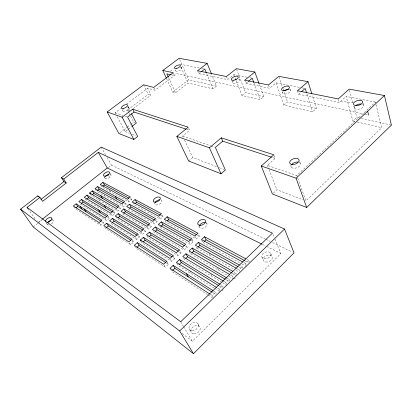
<?xml version="1.0" encoding="UTF-8"?>
<svg xmlns="http://www.w3.org/2000/svg" width="412" height="412" viewBox="0 0 412 412"><rect width="100%" height="100%" fill="white"/><g stroke="black" fill="none" stroke-linecap="round" stroke-linejoin="round"><path stroke-width="0.31" stroke-dasharray="2.06 1.54" d="M182.176 333.483L192.373 341.306L280.938 253.524L274.644 238.393M221.955 290.965L223.206 289.744M234.366 278.888L235.185 278.09M213.112 297.165L212.273 295.584L215.672 292.288L213.514 290.918M219.879 290.599L219.055 289.013L222.413 285.753L220.219 284.409M226.564 284.105L225.755 282.514L229.082 279.295L226.868 277.982M233.171 277.688L232.383 276.091L235.669 272.909L234.001 271.951M239.707 271.343L238.939 269.742L242.184 266.595L240.505 265.663M246.165 265.071L245.418 263.464L248.627 260.353L246.932 259.447M376.022 104.581L381.723 127.679L305.91 200.871L297.66 177.933M274.026 155.391L275.159 158.393L267.419 165.367L296.789 175.517L375.409 102.088L375.868 103.958M375.409 102.088L346.116 96.413L352.929 121.056L356.844 117.405L360.613 118.249M273.295 193.13L276.916 189.762L302.949 199.738M189.35 251.382L190.689 253.9L191.575 253.086M196.364 247.205L196.89 248.215L197.77 247.411M201.741 240.057L203.028 242.591L203.899 241.793M134.58 245.784L136.001 248.158L165.33 267.192L168.508 264.303L166.814 261.321M140.961 240.953L142.078 242.859L171.675 261.424L174.822 258.566L173.158 255.579M147.002 235.7L148.099 237.611L177.953 255.723L181.069 252.891L179.441 249.899M153.522 231.456L154.057 232.414L184.169 250.074L187.249 247.272L185.652 244.275M158.373 224.391L159.964 227.264L190.318 244.486L193.372 241.715L191.807 238.708M165.032 220.729L165.809 222.166L196.406 238.955L199.429 236.21L197.894 233.197M297.459 90.758L298.576 94.183L339.303 102.557L346.116 96.413M244.718 80.201L245.907 83.353L269.623 88.23L276.086 82.843L283.811 105.142L312.595 111.77L316.401 108.382L312.234 95.028M104.792 227.259L105.467 228.346L130.589 244.646L133.606 242.029L131.917 239.202M111.245 223.515L136.614 239.429L139.606 236.843L137.943 234.006M115.669 216.552L116.972 218.731L142.583 234.263L145.544 231.698L143.912 228.861M122.647 213.988L148.495 229.149L151.425 226.61L150.359 224.71M128.271 209.286L154.351 224.082L157.255 221.563L155.942 219.189M132.602 202.441L133.849 204.625L160.15 219.06L163.028 216.568L161.998 214.662M283.811 105.142L287.535 101.944L316.401 108.382M298.576 94.183L300.94 92.149M236.148 80.613L241.916 95.502L260.168 99.699L263.819 96.65L259.22 84.038M188.608 160.984L192.749 157.518L217.047 166.824M73.666 206.515L74.984 208.565L100.801 225.318L103.675 222.933L102.341 220.78M80.443 204.192L106.533 220.559L109.381 218.195L108.068 216.037M85.217 198.826L85.856 199.856L112.213 215.842L115.036 213.498L113.418 210.8M90.28 194.011L91.227 195.556L117.842 211.171L120.639 208.848L119.367 206.685M95.306 189.226L96.547 191.286L123.425 206.536L126.196 204.234L125.253 202.606M100.6 184.993L101.831 187.058L128.956 201.942L131.701 199.66L130.161 196.951M241.916 95.502L245.5 92.561L263.819 96.65M245.907 83.353L247.854 81.772M183.18 137.222L182.634 136.058L189.695 130.321L188.732 128.22M197.544 70.756L198.769 73.655L227.64 79.593L233.841 74.66L237.518 75.37M166.566 78.641L172.731 92.051L175.512 92.767L188.037 83.095L213.004 88.843L216.48 86.087L211.696 74.443M38.841 221.986L41.864 219.601M33.228 226.955L37.77 223.366M38.275 222.964L42.312 219.776M108.423 167.54L111.446 165.15L265.055 238.955M198.769 73.655L200.773 72.115M117.183 116.611L125.181 131.634L127.715 129.677M128.22 129.286L131.763 126.551M119.851 132.762L126.767 127.437M127.262 127.056L130.228 124.769M130.722 124.393L133.689 122.106L134.739 122.477M172.731 92.051L188.567 79.861L216.48 86.087M126.561 104.112L147.65 88.271L155.046 90.223L176.846 73.712L364.594 114.17M133.148 108.644L150.967 95.12L147.65 88.271M128.884 112.826L127.468 110.097L148.258 94.369L150.967 95.12M115.7 113.83L115.108 112.718L120.587 108.603M170.465 71.137L173.55 68.814M340.673 101.321L353.79 102.84M179.73 64.179L199.135 67.939M201.643 68.423L204.146 68.907M238.131 75.494L247.324 77.271M249.775 77.75L252.226 78.223M276.086 82.843L301.481 87.766M302.099 87.885L305.199 88.482M365.171 114.294L368.627 115.041M171.541 74.871L174.461 75.52L173.2 72.708M361.242 118.388L391.4 125.114M352.929 121.056L354.809 121.483M357.312 122.06L381.723 127.679M186.641 129.316L189.695 130.321M272.718 157.595L275.159 158.393M127.468 110.097L130.094 110.962M115.108 112.718L122.817 115.386M125.191 116.205L126.968 116.817M182.634 136.058L210.527 145.704M211.135 145.91L214.77 147.166M125.181 131.634L129.347 133.231M132.324 134.369L135.893 135.739M219.416 167.736L224.154 169.548M265.632 239.233L270.272 241.463M272.589 242.575L292.299 252.046M262.475 244.424L265.936 246.134M266.512 246.417L280.938 253.524M130.032 198.759L131.701 199.66M160.783 215.352L163.028 216.568M197.194 235.005L199.429 236.21M245.032 260.822L248.415 262.65M243.729 262.547L245.418 263.464M203.028 242.591L241.288 263.587M241.854 263.896L246.355 266.363M124.532 203.307L126.196 204.234M155.025 220.322L157.255 221.563M191.153 240.479L193.372 241.715M239.218 267.295L242.024 268.861M236.854 268.567L238.939 269.742M196.89 248.215L234.176 269.371M235.793 270.287L238.914 272.059M118.429 207.571L120.639 208.848M149.216 225.333L151.425 226.61M185.601 246.325L187.249 247.272M232.213 273.213L236.112 275.463M230.746 275.139L232.383 276.091M190.689 253.9L228.506 276.086M229.051 276.406L233.413 278.965M112.862 212.206L115.036 213.498M143.901 230.72L145.544 231.698M179.431 251.917L181.069 252.891M225.699 279.516L229.015 281.494M224.133 281.535L225.755 282.514M221.955 282.416L184.422 259.648L183.052 257.129M222.495 282.74L226.827 285.367M107.228 216.867L109.381 218.195M137.433 235.504L139.606 236.843M173.2 257.567L174.822 258.566M219.169 285.923L222.418 287.931M217.428 287.998L219.055 289.013M214.204 288.112L178.087 265.452L176.413 262.439M214.75 288.452L219.617 291.505M101.527 221.563L103.675 222.933M131.995 241.005L133.606 242.029M166.366 262.933L168.508 264.303M212.489 292.36L215.723 294.426M210.13 294.204L212.273 295.584M207.535 294.58L171.691 271.317L170.264 268.815M208.07 294.93L212.35 297.706M27.779 208.426L34.963 218.679M47.2 224.365L45.454 221.836A3.641 1.777 -33.4 0 0 45.747 222.202M51.675 218.087L53.4 220.621M99.457 223.165L100.801 225.318M104.88 217.866L106.533 220.559M98.427 198.435L99.699 200.526M129.45 242.761L130.589 244.646M110.586 213.143L112.213 215.842M104.483 195.097L105.106 196.143M180.698 321.751L183.294 326.098M183.618 326.639L192.373 341.306M116.241 208.467L117.842 211.171M135.497 237.539L136.614 239.429M189.422 329.312L191.276 332.453M109.237 189.7L110.468 191.796M103.932 176.001L105.431 178.561M104.488 177.242L105.086 178.267M121.844 203.827L123.425 206.536M108.207 174.812L109.695 177.381M140.935 231.426L142.583 234.263M109.736 172.71L110.916 174.76M127.71 199.774L128.956 201.942M197.971 323.672L199.784 326.829M163.904 264.71L165.33 267.192M101.187 147.125L105.544 154.773M107.094 157.502L111.446 165.15M146.878 226.306L148.495 229.149M170.274 258.937L171.675 261.424M152.759 221.234L154.351 224.082M176.583 253.231L177.953 255.723M158.852 216.681L160.15 219.06M189.803 270.787L191.477 273.851M153.588 201.571L155.108 204.367M182.552 247.076L184.169 250.074M215.672 292.288L216.228 293.344M188.737 241.483L190.318 244.486M122.091 109.412L122.967 111.085M210.856 273.898L212.206 276.503M129.167 113.372L130.295 115.556M130.578 116.102L133.689 122.106M128.153 106.306L129.018 107.985M194.855 235.947L196.406 238.955M127.741 106.394L129.801 110.39M222.413 285.753L223.232 287.344M217.629 268.238L218.69 270.329M209.291 253.421L210.594 255.991M198.8 226.008L199.305 227.002M229.082 279.295L229.875 280.886M206.515 222.727L207.004 223.726M235.669 272.909L236.447 274.505M143.603 84.805L148.258 94.369M153.702 87.411L155.046 90.223M242.184 266.595L242.946 268.197M184.55 140.121L192.749 157.518M248.627 260.353L249.368 261.96M168.436 77.281L175.512 92.767M175.182 69.752L175.682 70.864M261.95 257.139L263.381 260.384M181.187 67.068L181.682 68.186M180.986 67.043L188.037 83.095M179.647 59.462L188.567 79.861M270.777 253.447L272.178 256.712M206.711 73.691L213.004 88.843M272.95 234.325L274.402 237.812M226.43 76.539L227.64 79.593M231.807 80.752L232.615 82.812M267.419 165.367L268.109 167.148M269.036 169.533L276.916 189.762M233.841 74.66L235.916 80.021M236.591 69.273L245.5 92.561M239.006 78.78L239.403 79.815M253.993 82.997L260.168 99.699M290.656 165.48L291.227 167.066M296.789 175.517L297.438 177.33M268.459 84.954L269.623 88.23M299.637 161.633L300.446 163.925M282.333 91.768L282.714 92.885M279.017 76.982L282.756 87.936M282.962 88.549L287.535 101.944M290.017 88.879L290.584 90.568M306.95 93.998L312.595 111.77M338.437 99.534L339.303 102.557M353.996 106.038L354.5 107.892M349.51 90.362L352.842 102.655M353.841 106.342L356.844 117.405M363.111 103.211L363.667 105.348M51.974 220.013A3.631 1.782 -33.5 0 1 53.447 221.398A3.631 1.782 -33.5 0 1 51.031 224.149M48.621 224.993A3.631 1.782 -33.5 0 1 47.262 223.289M206.093 222.712A4.197 2.58 -26.6 0 1 204.429 227.63A4.197 2.58 -26.6 0 1 199.238 226.301M161.128 200A3.821 2.127 -28.4 0 1 159.274 204.295A3.821 2.127 -28.4 0 1 154.876 203.255M110.04 174.317A3.404 1.663 -29.7 0 1 110.622 176.434A3.404 1.663 -29.7 0 1 106.862 178.69A3.404 1.663 -29.7 0 1 105.003 177.345M289.276 89.492A4.12 1.972 -19.7 0 1 289.796 92.134A4.12 1.972 -19.7 0 1 284.558 94.049A4.12 1.972 -19.7 0 1 283.152 91.727M127.911 107.352A3.425 1.442 -27.1 0 1 128.297 109.432A3.425 1.442 -27.1 0 1 123.894 111.395A3.425 1.442 -27.1 0 1 123.528 109.304M299.648 162.658A4.908 2.838 -18.8 0 1 296.64 167.844A4.908 2.838 -18.8 0 1 291.088 165.578M180.446 67.712A3.286 1.324 -24.5 0 1 181.156 69.453A3.286 1.324 -24.5 0 1 176.908 71.348A3.286 1.324 -24.5 0 1 176.218 69.602M238.517 79.3A3.718 1.658 -22.2 0 1 238.45 81.818A3.718 1.658 -22.2 0 1 233.496 83.342A3.718 1.658 -22.2 0 1 233.589 80.819M362.709 104.349A4.759 2.441 -15.5 0 1 362.55 107.609A4.759 2.441 -15.5 0 1 356.643 109.257A4.759 2.441 -15.5 0 1 354.794 106.553M265.627 262.011A4.764 3.301 -22.2 0 0 272.368 257.557A4.764 3.301 -22.2 0 0 265.369 256.13A4.764 3.301 -22.2 0 0 265.627 262.011M194.016 333.849A5.099 3.718 -33.6 0 0 200.175 327.72A5.099 3.718 -33.6 0 0 192.44 327.416A5.099 3.718 -33.6 0 0 194.016 333.849M192.167 330.702A5.119 3.713 -33.4 0 0 198.363 324.563A5.119 3.713 -33.4 0 0 190.602 324.28A5.119 3.713 -33.4 0 0 192.167 330.702M264.19 258.762A4.784 3.291 -22.2 0 0 270.967 254.292A4.784 3.291 -22.2 0 0 263.948 252.886A4.784 3.291 -22.2 0 0 264.19 258.762"/><path stroke-width="0.62" d="M193.465 353.702L294.034 252.88L284.517 229.026L101.187 147.125L61.44 177.727L63.922 181.635L66.229 183L42.632 201.329L39.985 197.42L37.801 195.921L20.6 209.162L33.228 226.955L193.465 353.702L179.668 330.96L20.6 209.162M179.668 330.96L284.517 229.026M166.299 78.059L162.812 70.478L173.2 72.708L153.702 87.411L143.603 84.805L107.197 111.961L122.117 117.193L132.633 109.211L188.248 127.169L176.851 136.387L209.44 147.81L221.296 137.84L273.8 154.788L261.29 165.995L272.394 193.975L306.683 207.478L391.4 125.114L384.432 95.527L349.175 89.131L338.267 98.926L297.459 90.758L308.063 81.674L311.853 93.818M261.29 165.995L296.094 178.2L384.432 95.527M172.607 270.478L174.899 268.377L211.948 292.015M178.999 264.622L181.265 262.542L218.628 285.593M185.771 258.412L187.563 256.769L225.148 279.187M192.023 252.68L193.8 251.052L231.657 272.893M198.208 247.009L199.969 245.398L238.095 266.672M204.331 241.391L206.072 239.799L244.465 260.518M212.973 290.578L173.205 265.369L169.981 268.315L209.595 293.859M219.673 284.074L179.606 259.529L176.413 262.439L216.346 287.324M226.868 277.982L185.936 253.746L182.779 256.63L223.592 281.211M232.883 271.312L192.203 248.024L189.077 250.877L229.654 274.505M239.382 265.04L198.404 242.364L195.314 245.186L236.333 268.274M245.804 258.839L204.543 236.761L201.483 239.552L242.601 261.934M176.851 136.387L188.608 160.984L221.038 173.756L225.338 170.007L215.378 147.378L222.727 141.172L271.498 157.193M136.872 247.401L139.045 245.506L165.83 262.593M142.938 242.107L145.096 240.227L172.118 256.897M148.953 236.869L151.086 235.005L178.339 251.263M155.324 231.307L157.018 229.834L184.504 245.686M160.798 226.533L162.895 224.71L190.602 240.17M167.262 220.899L168.714 219.632L196.637 234.706M137.356 242.647L134.297 245.305L163.615 264.216L166.814 261.321L137.356 242.647L139.045 245.506M140.404 240L143.433 237.369L173.158 255.579L169.996 258.442L140.404 240L140.961 240.953M149.453 232.141L146.451 234.747L176.305 252.731L179.441 249.899L149.453 232.141L151.086 235.005M155.417 226.96L152.44 229.546L182.552 247.076L185.652 244.275L155.417 226.96L157.018 229.834M161.319 221.836L158.373 224.391L188.737 241.483L191.807 238.708L161.319 221.836L162.895 224.71M167.169 216.753L164.249 219.287L194.855 235.947L197.894 233.197L167.169 216.753L168.714 219.632M301.414 91.742L305.199 88.482L306.559 92.772M106.435 227.537L108.361 225.925L130.923 240.32M112.203 222.717L114.114 221.115L136.892 235.17M117.92 217.938L119.815 216.352L142.804 230.066M123.59 213.2L125.464 211.629L148.665 225.014M129.672 208.117L131.067 206.953L154.469 220.008M134.77 203.852L136.614 202.313L160.222 215.049M106.693 223.211L103.783 225.632L128.884 241.818L131.917 239.202L106.693 223.211L108.361 225.925M112.471 218.396L109.587 220.801L134.94 236.596L137.943 234.006L112.471 218.396L114.114 221.115M118.198 213.632L115.339 216.012L140.935 231.426L143.912 228.861L118.198 213.632L119.815 216.352M123.873 208.905L121.04 211.263L146.878 226.306L149.824 223.762L123.873 208.905L125.464 211.629M129.497 204.223L126.69 206.556L152.759 221.234L155.685 218.715L129.497 204.223L131.067 206.953M135.074 199.578L132.293 201.895L158.589 216.207L161.483 213.715L135.074 199.578L136.614 202.313M248.338 81.38L252.226 78.223L253.771 82.4M258.999 83.435L254.837 72.023L244.718 80.201L268.459 84.954L278.811 76.369L308.063 81.674M75.896 207.833L77.719 206.376L100.992 221.223M81.349 203.466L83.157 202.019L106.687 216.537M86.752 199.135L88.544 197.698L112.316 211.881M92.113 194.84L93.895 193.419L117.878 207.251M97.433 190.581L99.194 189.17L123.981 202.998M102.706 186.358L104.452 184.952L128.92 198.157M76.081 203.811L73.336 206L99.122 222.629L102.006 220.24L76.081 203.811L77.719 206.376M81.54 199.449L78.816 201.628L104.88 217.866L107.738 215.502L81.54 199.449L83.157 202.019M86.958 195.128L84.254 197.286L110.586 213.143L113.418 210.8L86.958 195.128L88.544 197.698M89.646 192.981L92.324 190.844L119.047 206.144L116.241 208.467L89.646 192.981L90.28 194.011M97.649 186.595L94.992 188.711L121.844 203.827L124.63 201.525L97.649 186.595L99.194 189.17M102.933 182.377L100.296 184.478L127.401 199.233L130.161 196.951L102.933 182.377L104.452 184.952M42.364 219.205L107.264 167.952L261.898 244.141M107.197 111.961L118.862 133.524L133.849 139.426L137.68 136.418L127.56 117.023L134.085 112.054L186.028 129.116M40.937 199.429L63.922 181.635M201.272 71.729L204.774 69.031L206.227 72.527M27.779 208.426L27.058 207.401L39.985 197.42M61.44 177.727L63.742 179.076L98.303 152.388L272.466 233.161L180.698 321.751L27.058 207.401M132.267 126.16L136.315 123.034L131.51 113.707M211.459 73.856L207.154 63.376L197.544 70.756L226.43 76.539L236.359 68.675L254.837 72.023M162.812 70.478L179.143 58.298L207.154 63.376M170.954 74.742L166.86 73.841L168.173 76.709M37.801 195.921L38.46 196.895M63.742 179.076L66.229 183M80.16 206.397L81.803 208.982M84.331 209.038L85.979 211.644M98.602 209.904L100.234 212.556M92.324 190.844L93.895 193.419M104.19 205.336L105.796 207.993M100.832 195.715L102.408 198.332M115.226 196.318L116.787 198.981M143.433 237.369L145.096 240.227M98.303 152.388L107.264 167.952M173.205 265.369L174.899 268.377M186.538 273.82L188.227 276.885M179.606 259.529L181.265 262.542M185.936 253.746L187.563 256.769M122.117 117.193L133.849 139.426M192.203 248.024L193.8 251.052M198.404 242.364L199.969 245.398M132.633 109.211L134.085 112.054M204.543 236.761L206.072 239.799M209.44 147.81L221.038 173.756M221.296 137.84L222.727 141.172M296.094 178.2L306.683 207.478M367.643 111.24L368.627 115.041M47.607 222.65A3.631 1.782 -33.5 0 1 51.217 220.137M199.444 225.544A4.197 2.58 -26.6 0 1 205.32 222.459M155.118 202.591A3.821 2.127 -28.4 0 1 159.686 199.774M105.719 176.207A3.404 1.663 -29.7 0 1 108.624 174.461M45.382 221.347A3.641 1.777 -33.4 0 1 49.244 217.685A3.641 1.777 -33.4 0 1 51.526 219.385A3.641 1.777 -33.4 0 1 46.87 222.459M284.512 90.573A4.12 1.972 -19.7 0 1 288.426 89.414M291.495 164.769A4.908 2.838 -18.8 0 1 297.804 162.065M235.164 79.876A3.718 1.658 -22.2 0 1 236.066 79.542M356.226 105.23A4.759 2.441 -15.5 0 1 360.788 103.963M200.417 225.349A4.213 2.57 -26.6 0 0 205.526 220.724A4.213 2.57 -26.6 0 0 199.053 221.074A4.213 2.57 -26.6 0 0 200.417 225.349M105.142 176.161A3.414 1.658 -29.6 0 0 109.592 172.607A3.414 1.658 -29.6 0 0 104.823 173.112A3.414 1.658 -29.6 0 0 105.142 176.161M155.52 202.168A3.837 2.117 -28.4 0 0 160.34 198.059A3.837 2.117 -28.4 0 0 154.696 198.496A3.837 2.117 -28.4 0 0 155.52 202.168M283.729 90.692A4.135 1.962 -19.8 0 0 289.456 87.195A4.135 1.962 -19.8 0 0 283.353 87.241A4.135 1.962 -19.8 0 0 283.729 90.692M123.136 108.541A3.435 1.432 -27.1 0 0 127.576 105.184A3.435 1.432 -27.1 0 0 122.663 106.013A3.435 1.432 -27.1 0 0 123.136 108.541M292.309 164.543A4.929 2.822 -18.9 0 0 299.138 160.201A4.929 2.822 -18.9 0 0 291.753 159.609A4.929 2.822 -18.9 0 0 292.309 164.543M233.012 80.299A3.729 1.648 -22.2 0 0 238.316 77.132A3.729 1.648 -22.2 0 0 233.099 77.24A3.729 1.648 -22.2 0 0 233.012 80.299M355.324 105.477A4.779 2.431 -15.6 0 0 362.714 102.253A4.779 2.431 -15.6 0 0 356.251 100.992A4.779 2.431 -15.6 0 0 355.324 105.477M176.377 68.464A3.296 1.313 -24.5 0 0 180.451 65.39A3.296 1.313 -24.5 0 0 175.512 66.363A3.296 1.313 -24.5 0 0 176.377 68.464"/></g></svg>
